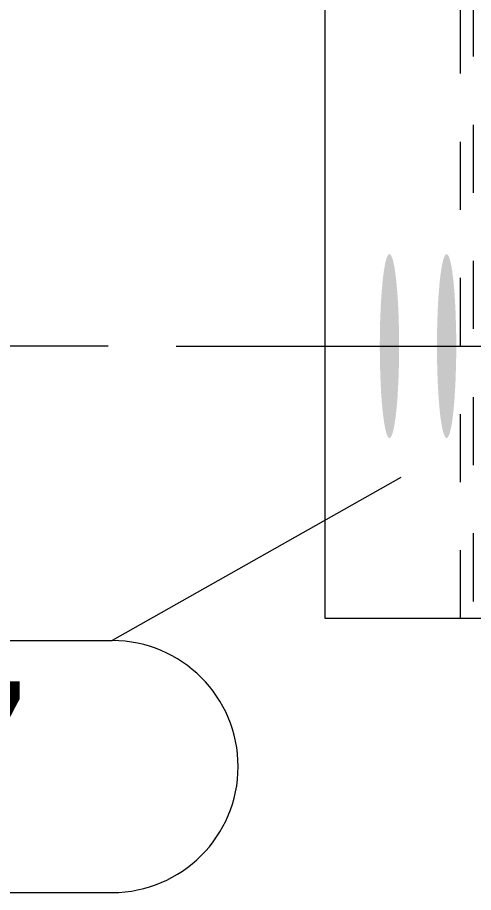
# Model space of a CAD drawing. Header units: millimetres. Extents: x 2 to 825, y 1 to 579.
# Drawn here: x 45.89 to 52.59, y 426.22 to 439.07 of the extents above; entities that cross this region are included whole.
import ezdxf

# ---------------------------------------------------------------- set-up
doc = ezdxf.new("R2010")
doc.units = ezdxf.units.MM
doc.linetypes.add('XKITLINE00', pattern=[0])
doc.linetypes.add('XKITLINE01', pattern=[4, 1, -1, 1, -1])
for name, color, linetype, lineweight in [('Bolt', 3, 'Continuous', 0), ('Dimensions', 7, 'Continuous', 0), ('Part', 2, 'Continuous', 0), ('PartMark', 7, 'Continuous', 0)]:
    doc.layers.add(name, color=color, linetype=linetype, lineweight=lineweight)
doc.styles.add('ARIAL', font='ARIAL.TTF')

# ---------------------------------------------------------------- blocks, each defined once
blk = doc.blocks.new('*A37')
at = {"layer": 'Bolt'}
for points in [[(51.492, 434.212), (51.492, 434.178), (51.492, 434.145), (51.492, 434.112), (51.491, 434.079), (51.491, 434.047), (51.49, 434.014), (51.49, 433.981), (51.489, 433.949), (51.488, 433.917), (51.487, 433.885), (51.486, 433.853), (51.485, 433.821), (51.484, 433.79), (51.483, 433.759), (51.482, 433.728), (51.48, 433.698), (51.479, 433.667), (51.477, 433.638), (51.476, 433.608), (51.474, 433.579), (51.472, 433.551), (51.47, 433.522), (51.469, 433.495), (51.467, 433.467), (51.465, 433.44), (51.462, 433.414), (51.46, 433.388), (51.458, 433.363), (51.456, 433.338), (51.453, 433.314), (51.451, 433.29), (51.448, 433.267), (51.446, 433.244), (51.443, 433.222), (51.441, 433.201), (51.438, 433.18), (51.435, 433.16), (51.432, 433.141), (51.429, 433.122), (51.427, 433.104), (51.424, 433.087), (51.421, 433.07), (51.418, 433.054), (51.414, 433.039), (51.411, 433.024), (51.408, 433.01), (51.405, 432.997), (51.402, 432.985), (51.399, 432.974), (51.395, 432.963), (51.392, 432.953), (51.389, 432.944), (51.385, 432.935), (51.382, 432.927), (51.378, 432.921), (51.375, 432.915), (51.372, 432.909), (51.368, 432.905), (51.365, 432.901), (51.361, 432.898), (51.358, 432.896), (51.354, 432.895), (51.351, 432.895), (51.347, 432.895), (51.344, 432.896), (51.34, 432.898), (51.337, 432.901), (51.333, 432.905), (51.33, 432.909), (51.327, 432.915), (51.323, 432.921), (51.32, 432.927), (51.316, 432.935), (51.313, 432.944), (51.31, 432.953), (51.306, 432.963), (51.303, 432.974), (51.3, 432.985), (51.297, 432.997), (51.293, 433.01), (51.29, 433.024), (51.287, 433.039), (51.284, 433.054), (51.281, 433.07), (51.278, 433.087), (51.275, 433.104), (51.272, 433.122), (51.269, 433.141), (51.266, 433.16), (51.264, 433.18), (51.261, 433.201), (51.258, 433.222), (51.256, 433.244), (51.253, 433.267), (51.251, 433.29), (51.248, 433.314), (51.246, 433.338), (51.244, 433.363), (51.241, 433.388), (51.239, 433.414), (51.237, 433.44), (51.235, 433.467), (51.233, 433.495), (51.231, 433.522), (51.229, 433.551), (51.228, 433.579), (51.226, 433.608), (51.224, 433.638), (51.223, 433.667), (51.221, 433.698), (51.22, 433.728), (51.219, 433.759), (51.217, 433.79), (51.216, 433.821), (51.215, 433.853), (51.214, 433.885), (51.213, 433.917), (51.213, 433.949), (51.212, 433.981), (51.211, 434.014), (51.211, 434.047), (51.21, 434.079), (51.21, 434.112), (51.21, 434.145), (51.209, 434.178), (51.209, 434.212), (51.209, 434.245), (51.209, 434.278), (51.209, 434.311), (51.21, 434.344), (51.21, 434.377), (51.21, 434.41), (51.211, 434.443), (51.211, 434.475), (51.212, 434.508), (51.213, 434.54), (51.213, 434.573), (51.214, 434.605), (51.215, 434.637), (51.216, 434.668), (51.217, 434.699), (51.219, 434.73), (51.22, 434.761), (51.221, 434.792), (51.223, 434.822), (51.224, 434.852), (51.226, 434.881), (51.228, 434.91), (51.229, 434.939), (51.231, 434.967), (51.233, 434.995), (51.235, 435.022), (51.237, 435.049), (51.239, 435.075), (51.241, 435.101), (51.244, 435.126), (51.246, 435.151), (51.248, 435.176), (51.251, 435.199), (51.253, 435.222), (51.256, 435.245), (51.258, 435.267), (51.261, 435.288), (51.264, 435.309), (51.266, 435.329), (51.269, 435.348), (51.272, 435.367), (51.275, 435.385), (51.278, 435.403), (51.281, 435.419), (51.284, 435.435), (51.287, 435.45), (51.29, 435.465), (51.293, 435.479), (51.297, 435.492), (51.3, 435.504), (51.303, 435.516), (51.306, 435.527), (51.31, 435.537), (51.313, 435.546), (51.316, 435.554), (51.32, 435.562), (51.323, 435.569), (51.327, 435.575), (51.33, 435.58), (51.333, 435.584), (51.337, 435.588), (51.34, 435.591), (51.344, 435.593), (51.347, 435.594), (51.351, 435.595), (51.354, 435.594), (51.358, 435.593), (51.361, 435.591), (51.365, 435.588), (51.368, 435.584), (51.372, 435.58), (51.375, 435.575), (51.378, 435.569), (51.382, 435.562), (51.385, 435.554), (51.389, 435.546), (51.392, 435.537), (51.395, 435.527), (51.399, 435.516), (51.402, 435.504), (51.405, 435.492), (51.408, 435.479), (51.411, 435.465), (51.414, 435.45), (51.418, 435.435), (51.421, 435.419), (51.424, 435.403), (51.427, 435.385), (51.429, 435.367), (51.432, 435.348), (51.435, 435.329), (51.438, 435.309), (51.441, 435.288), (51.443, 435.267), (51.446, 435.245), (51.448, 435.222), (51.451, 435.199), (51.453, 435.176), (51.456, 435.151), (51.458, 435.126), (51.46, 435.101), (51.462, 435.075), (51.465, 435.049), (51.467, 435.022), (51.469, 434.995), (51.47, 434.967), (51.472, 434.939), (51.474, 434.91), (51.476, 434.881), (51.477, 434.852), (51.479, 434.822), (51.48, 434.792), (51.482, 434.761), (51.483, 434.73), (51.484, 434.699), (51.485, 434.668), (51.486, 434.637), (51.487, 434.605), (51.488, 434.573), (51.489, 434.54), (51.49, 434.508), (51.49, 434.475), (51.491, 434.443), (51.491, 434.41), (51.492, 434.377), (51.492, 434.344), (51.492, 434.311), (51.492, 434.278), (51.492, 434.245)], [(52.332, 434.212), (52.331, 434.178), (52.331, 434.145), (52.331, 434.112), (52.331, 434.079), (52.33, 434.047), (52.33, 434.014), (52.329, 433.981), (52.328, 433.949), (52.327, 433.917), (52.326, 433.885), (52.325, 433.853), (52.324, 433.821), (52.323, 433.79), (52.322, 433.759), (52.321, 433.728), (52.319, 433.698), (52.318, 433.667), (52.316, 433.638), (52.315, 433.608), (52.313, 433.579), (52.311, 433.551), (52.31, 433.522), (52.308, 433.495), (52.306, 433.467), (52.304, 433.44), (52.302, 433.414), (52.299, 433.388), (52.297, 433.363), (52.295, 433.338), (52.293, 433.314), (52.29, 433.29), (52.288, 433.267), (52.285, 433.244), (52.282, 433.222), (52.28, 433.201), (52.277, 433.18), (52.274, 433.16), (52.272, 433.141), (52.269, 433.122), (52.266, 433.104), (52.263, 433.087), (52.26, 433.07), (52.257, 433.054), (52.254, 433.039), (52.251, 433.024), (52.247, 433.01), (52.244, 432.997), (52.241, 432.985), (52.238, 432.974), (52.234, 432.963), (52.231, 432.953), (52.228, 432.944), (52.224, 432.935), (52.221, 432.927), (52.218, 432.921), (52.214, 432.915), (52.211, 432.909), (52.207, 432.905), (52.204, 432.901), (52.2, 432.898), (52.197, 432.896), (52.193, 432.895), (52.19, 432.895), (52.187, 432.895), (52.183, 432.896), (52.18, 432.898), (52.176, 432.901), (52.173, 432.905), (52.169, 432.909), (52.166, 432.915), (52.162, 432.921), (52.159, 432.927), (52.156, 432.935), (52.152, 432.944), (52.149, 432.953), (52.146, 432.963), (52.142, 432.974), (52.139, 432.985), (52.136, 432.997), (52.133, 433.01), (52.129, 433.024), (52.126, 433.039), (52.123, 433.054), (52.12, 433.07), (52.117, 433.087), (52.114, 433.104), (52.111, 433.122), (52.108, 433.141), (52.106, 433.16), (52.103, 433.18), (52.1, 433.201), (52.097, 433.222), (52.095, 433.244), (52.092, 433.267), (52.09, 433.29), (52.087, 433.314), (52.085, 433.338), (52.083, 433.363), (52.081, 433.388), (52.078, 433.414), (52.076, 433.44), (52.074, 433.467), (52.072, 433.495), (52.07, 433.522), (52.069, 433.551), (52.067, 433.579), (52.065, 433.608), (52.063, 433.638), (52.062, 433.667), (52.061, 433.698), (52.059, 433.728), (52.058, 433.759), (52.057, 433.79), (52.056, 433.821), (52.054, 433.853), (52.054, 433.885), (52.053, 433.917), (52.052, 433.949), (52.051, 433.981), (52.05, 434.014), (52.05, 434.047), (52.049, 434.079), (52.049, 434.112), (52.049, 434.145), (52.049, 434.178), (52.048, 434.212), (52.048, 434.245), (52.048, 434.278), (52.049, 434.311), (52.049, 434.344), (52.049, 434.377), (52.049, 434.41), (52.05, 434.443), (52.05, 434.475), (52.051, 434.508), (52.052, 434.54), (52.053, 434.573), (52.054, 434.605), (52.054, 434.637), (52.056, 434.668), (52.057, 434.699), (52.058, 434.73), (52.059, 434.761), (52.061, 434.792), (52.062, 434.822), (52.063, 434.852), (52.065, 434.881), (52.067, 434.91), (52.069, 434.939), (52.07, 434.967), (52.072, 434.995), (52.074, 435.022), (52.076, 435.049), (52.078, 435.075), (52.081, 435.101), (52.083, 435.126), (52.085, 435.151), (52.087, 435.176), (52.09, 435.199), (52.092, 435.222), (52.095, 435.245), (52.097, 435.267), (52.1, 435.288), (52.103, 435.309), (52.106, 435.329), (52.108, 435.348), (52.111, 435.367), (52.114, 435.385), (52.117, 435.403), (52.12, 435.419), (52.123, 435.435), (52.126, 435.45), (52.129, 435.465), (52.133, 435.479), (52.136, 435.492), (52.139, 435.504), (52.142, 435.516), (52.146, 435.527), (52.149, 435.537), (52.152, 435.546), (52.156, 435.554), (52.159, 435.562), (52.162, 435.569), (52.166, 435.575), (52.169, 435.58), (52.173, 435.584), (52.176, 435.588), (52.18, 435.591), (52.183, 435.593), (52.187, 435.594), (52.19, 435.595), (52.193, 435.594), (52.197, 435.593), (52.2, 435.591), (52.204, 435.588), (52.207, 435.584), (52.211, 435.58), (52.214, 435.575), (52.218, 435.569), (52.221, 435.562), (52.224, 435.554), (52.228, 435.546), (52.231, 435.537), (52.234, 435.527), (52.238, 435.516), (52.241, 435.504), (52.244, 435.492), (52.247, 435.479), (52.251, 435.465), (52.254, 435.45), (52.257, 435.435), (52.26, 435.419), (52.263, 435.403), (52.266, 435.385), (52.269, 435.367), (52.272, 435.348), (52.274, 435.329), (52.277, 435.309), (52.28, 435.288), (52.282, 435.267), (52.285, 435.245), (52.288, 435.222), (52.29, 435.199), (52.293, 435.176), (52.295, 435.151), (52.297, 435.126), (52.299, 435.101), (52.302, 435.075), (52.304, 435.049), (52.306, 435.022), (52.308, 434.995), (52.31, 434.967), (52.311, 434.939), (52.313, 434.91), (52.315, 434.881), (52.316, 434.852), (52.318, 434.822), (52.319, 434.792), (52.321, 434.761), (52.322, 434.73), (52.323, 434.699), (52.324, 434.668), (52.325, 434.637), (52.326, 434.605), (52.327, 434.573), (52.328, 434.54), (52.329, 434.508), (52.33, 434.475), (52.33, 434.443), (52.331, 434.41), (52.331, 434.377), (52.331, 434.344), (52.331, 434.311), (52.332, 434.278), (52.332, 434.245)]]:
    blk.add_hatch(color=3, dxfattribs=at).paths.add_polyline_path(points, flags=17)
at = {"layer": 'Bolt', "color": 3, "linetype": 'XKITLINE00', "lineweight": 0}
for p, q in [((48.218, 434.245), (55.18, 434.245)), ((49.057, 434.245), (56.019, 434.245)), ((49.897, 434.245), (56.858, 434.245)), ((52.414, 434.245), (59.375, 434.245))]:
    blk.add_line(p, q, dxfattribs=at)
blk = doc.blocks.new('*A50')
at = {"layer": 'Part', "color": 2, "linetype": 'XKITLINE00', "lineweight": 0}
for p, q in [((50.407, 430.245), (50.407, 448.245)), ((59.948, 430.245), (50.407, 430.245))]:
    blk.add_line(p, q, dxfattribs=at)
at = {"layer": 'Part', "color": 7, "linetype": 'XKITLINE01', "lineweight": 0}
blk.add_line((52.396, 430.245), (52.396, 448.245), dxfattribs=at)
blk = doc.blocks.new('*A51')
at = {"layer": 'Part', "color": 7, "linetype": 'XKITLINE01', "lineweight": 0}
blk.add_line((52.585, 430.495), (52.585, 447.995), dxfattribs=at)
blk = doc.blocks.new('*A133')
at = {"layer": 'Dimensions', "color": 7, "linetype": 'XKITLINE00', "lineweight": 0}
blk.add_line((47.218, 434.245), (29.41, 434.245), dxfattribs=at)
blk = doc.blocks.new('*A143')
at = {"layer": 'PartMark', "color": 7, "linetype": 'XKITLINE00', "lineweight": 0}
for p, q in [((51.52, 432.312), (47.278, 429.919)), ((40.515, 429.919), (47.278, 429.919)), ((40.515, 426.219), (47.278, 426.219))]:
    blk.add_line(p, q, dxfattribs=at)
blk.add_arc((47.278, 428.069), 1.85, 270, 90, dxfattribs=at)
at = {"layer": 'PartMark', "color": 3, "style": 'ARIAL', "width": 0.85}
blk.add_text('237', height=2.5, dxfattribs=at).set_placement((41.115, 426.819))

msp = doc.modelspace()

# ---------------------------------------------------------------- block references
at = {"lineweight": 0}
for name in ['*A50', '*A51', '*A37', '*A133', '*A143']:
    msp.add_blockref(name, (0, 0), dxfattribs=at)

doc.saveas('drawing.dxf')
